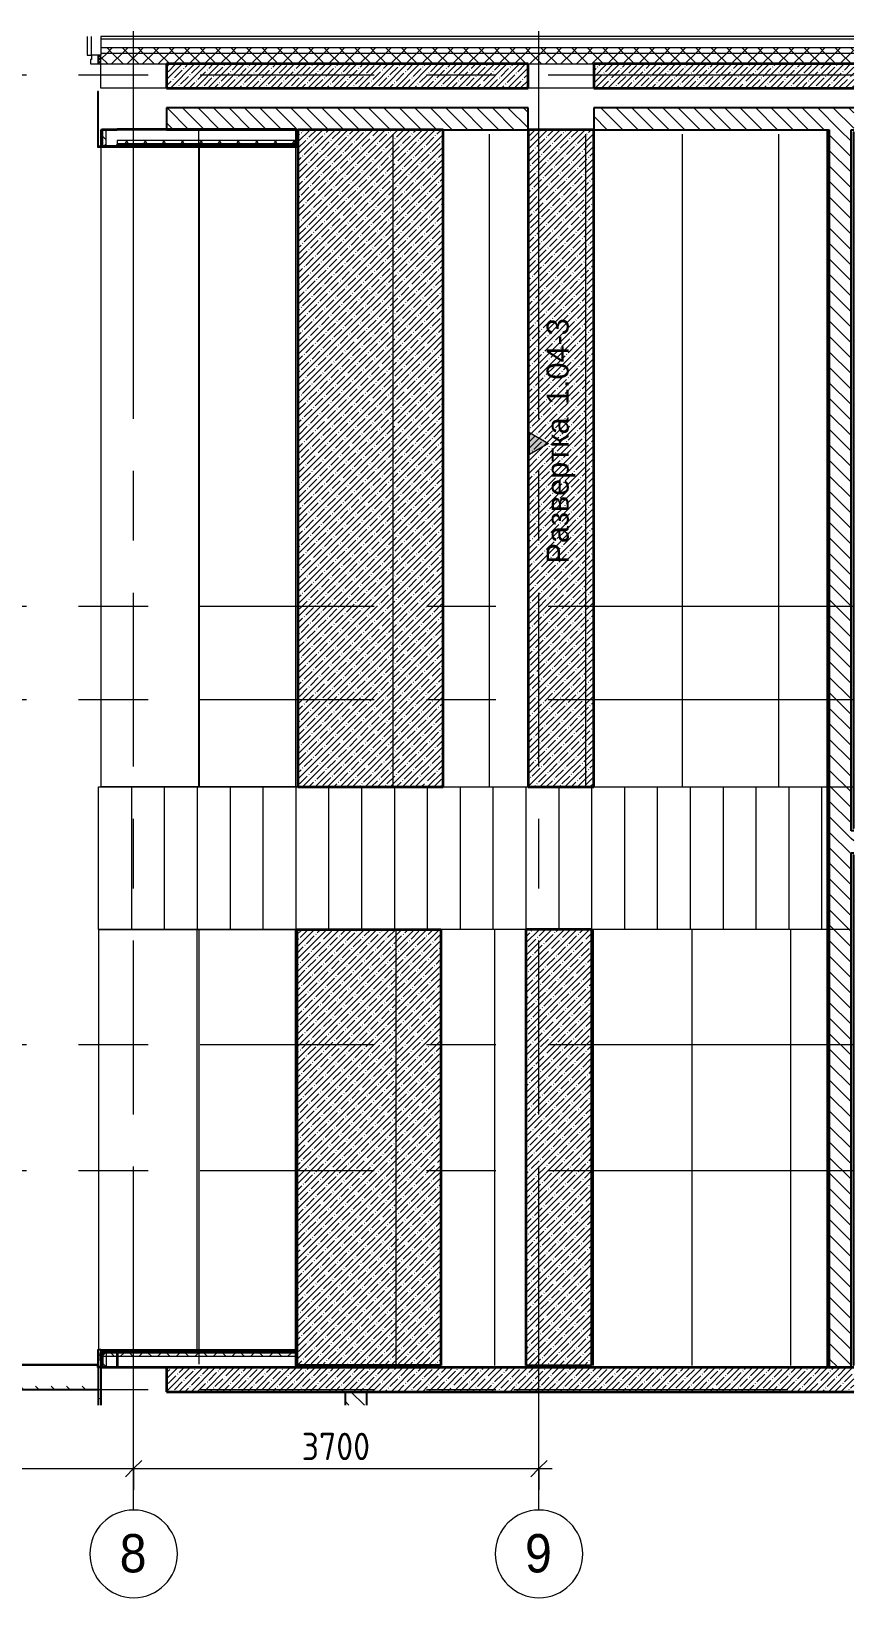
# Model space of a CAD drawing. Header units: millimetres. Extents: x 855 to 77750, y -1987 to 27400.
# Drawn here: x 16997 to 24504, y 13100 to 27398 of the extents above; entities that cross this region are included whole.
import ezdxf

# ---------------------------------------------------------------- set-up
doc = ezdxf.new("R2010")
doc.units = ezdxf.units.MM
doc.linetypes.add('Осевая', pattern=[3175, 635, -476.25, 1587.5, -476.25])
for name, color, linetype, lineweight in [('A-ANNO-DIMS', 7, 'Continuous', 9), ('A-ANNO-DIMS-100', 7, 'Continuous', 9), ('A-DETL', 7, 'Continuous', 9), ('A-DOOR', 7, 'Continuous', 9), ('A-DOOR-1', 7, 'Continuous', 13), ('A-DOOR-FRAM', 7, 'Continuous', 13), ('A-DOOR-FRAM-1', 7, 'Continuous', 9), ('A-WALL', 7, 'Continuous', 9), ('G-ANNO-SYMB', 7, 'Continuous', 9), ('I-WALL', 7, 'Continuous', 9), ('S-STRS', 7, 'Continuous', 13), ('S-STRS-1', 7, 'Continuous', 9), ('S-STRS-2', 7, 'Continuous', 35), ('Оси', 7, 'Continuous', 9), ('Оси-1', 7, 'Continuous', 20), ('Оси-2', 7, 'Осевая', 9)]:
    doc.layers.add(name, color=color, linetype=linetype, lineweight=lineweight)
for name, color, linetype, lineweight, true_color in [('A-WALL-1', 7, 'Continuous', 25, 0x3c3c3c), ('A-WALL-2', 7, 'Continuous', 35, 0x3c3c3c), ('A-WALL-3', 7, 'Continuous', 13, 0x3c3c3c), ('A-WALL-FNSH-1', 7, 'Continuous', 9, 0x3c3c3c), ('A-WALL-FNSH-2', 7, 'Continuous', 13, 0x3c3c3c)]:
    doc.layers.add(name, color=color, linetype=linetype, lineweight=lineweight, true_color=true_color)
doc.styles.add('Arial', font='arial.ttf', dxfattribs={"width": 0.9, "height": 350})
doc.styles.add('Arial_1', font='arial.ttf', dxfattribs={"height": 200})
doc.styles.add('ISOCPEUR_1', font='isocpeur.ttf', dxfattribs={"width": 0.9, "height": 250})
doc.dimstyles.new('ISO-2_5_0_9К_БОЛЬШОЙ', dxfattribs={"dimscale": 304.8, "dimtxt": 248.995294, "dimasz": 0.492126, "dimexe": 0.393701, "dimexo": 0.984252, "dimgap": 0, "dimtad": 1, "dimdec": 0, "dimrnd": 10, "dimzin": 0, "dimdsep": 46, "dimtxsty": 'ISOCPEUR_1', "dimblk1": 'OBLIQUE', "dimblk2": 'OBLIQUE', "dimsah": 1, "dimcen": 0.09, "dimdle": 0.393701, "dimazin": 0, "dimtfac": 1, "dimtdec": 4, "dimtix": 1, "dimtmove": 0, "dimatfit": 3, "dimfxl": 1, "dimtvp": 1, "dimtolj": 1, "dimtzin": 0, "dimarcsym": 2})
pattern_1 = [(135, (-4278.72, 0), (-70.71068, -70.71068), [])]
pattern_2 = [(45, (-4278.72, 0), (-57.02463, 57.02463), []), (45, (-4221.7, 0), (-57.02463, 57.02463), [100.806, -20.161, 3.353, -16.808])]
pattern_3 = [(45, (-4278.72, 0), (-70.71068, 70.71068), []), (135, (-4278.72, 0), (-70.71068, -70.71068), [])]
pattern_4 = [(0, (-4278.72, 0), (121.92, 30.48), [10.058, -81.382, 10.058, -81.382, -487.68]), (0, (-4278.72, 0), (121.92, 30.48), [-182.88, 10.058, -172.822, 10.058, -81.382, -213.36]), (0, (-4278.72, 0), (121.92, 30.48), [-457.2, 10.058, -50.902, 10.058, -142.342]), (120, (-4233, 15.24), (-87.356454, 90.345817), [10.058, -81.382, 10.058, -81.382, -487.68]), (120, (-4233, 15.24), (-87.356454, 90.345817), [-182.88, 10.058, -172.822, 10.058, -81.382, -213.36]), (120, (-4233, 15.24), (-87.356454, 90.345817), [-457.2, 10.058, -50.902, 10.058, -142.342]), (240, (-4217.76, 76.2), (-34.563546, -120.825817), [10.058, -81.382, 10.058, -81.382, -487.68]), (240, (-4217.76, 76.2), (-34.563546, -120.825817), [-182.88, 10.058, -172.822, 10.058, -81.382, -213.36]), (240, (-4217.76, 76.2), (-34.563546, -120.825817), [-457.2, 10.058, -50.902, 10.058, -142.342])]
pattern_5 = [(135, (-4278.72, 0), (-84.8528, -84.8528), []), (225, (-4278.72, 0), (84.8528, -84.8528), [])]
pattern_6 = [(0, (-4278.72, 0), (406.4, 101.6), [33.528, -271.272, 33.528, -271.272, -1625.6]), (0, (-4278.72, 0), (406.4, 101.6), [-609.6, 33.528, -576.072, 33.528, -271.272, -711.2]), (0, (-4278.72, 0), (406.4, 101.6), [-1524, 33.528, -169.672, 33.528, -474.472]), (120, (-4126.32, 50.8), (-291.18818, 301.15272), [33.528, -271.272, 33.528, -271.272, -1625.6]), (120, (-4126.32, 50.8), (-291.18818, 301.15272), [-609.6, 33.528, -576.072, 33.528, -271.272, -711.2]), (120, (-4126.32, 50.8), (-291.18818, 301.15272), [-1524, 33.528, -169.672, 33.528, -474.472]), (240, (-4075.52, 254), (-115.21182, -402.75272), [33.528, -271.272, 33.528, -271.272, -1625.6]), (240, (-4075.52, 254), (-115.21182, -402.75272), [-609.6, 33.528, -576.072, 33.528, -271.272, -711.2]), (240, (-4075.52, 254), (-115.21182, -402.75272), [-1524, 33.528, -169.672, 33.528, -474.472])]

# ---------------------------------------------------------------- blocks, each defined once
blk = doc.blocks.new('Перекрытия 3 - Перекрытия 4-20977624-План разверток пом_ 1_04_ Этаж 1')
at = {"layer": 'S-STRS-1'}
h = blk.add_hatch(dxfattribs=at)
h.set_pattern_fill('FP_4', color=256, style=0, pattern_type=2)
h.set_pattern_definition([(45, (0, 0), (-57.02463, 57.02463), []), (45, (57.025, 0), (-57.02463, 57.02463), [100.806, -20.161, 3.353, -16.808])])
h.paths.add_polyline_path([(23710, 20500), (25034, 20500), (25034, 26500), (23710, 26500), (23710, 21104)])
h.paths.add_polyline_path([(25810, 20500), (26410, 20500), (26410, 26500), (25810, 26500), (25810, 21104)])
at = {"layer": 'S-STRS'}
for p, q in [((21910, 26340), (21910, 20500)), ((22810, 20500), (22810, 26340)), ((22810, 20500), (21910, 20500)), ((23710, 20500), (22810, 20500))]:
    blk.add_line(p, q, dxfattribs=at)
at = {"layer": 'S-STRS-2'}
for p, q in [((25034, 26500), (23710, 26500)), ((23710, 26500), (23710, 20500)), ((25034, 20500), (25034, 26500)), ((26410, 26500), (25810, 26500)), ((25810, 26500), (25810, 20500)), ((26410, 20500), (26410, 26500)), ((23710, 20500), (25034, 20500)), ((25810, 20500), (26410, 20500))]:
    blk.add_line(p, q, dxfattribs=at)
blk = doc.blocks.new('110_Дверь_СКБ_2Ст_Наружная - ДН-1_л_ Двухстворчатая 1450 х3300 _h_ в свету с верхним остеклением-23567691-План разверток пом_ 1_04_ Этаж 1')
at = {"layer": 'A-DOOR'}
h = blk.add_hatch(dxfattribs=at)
h.set_pattern_fill('FP_10', color=256, style=0, pattern_type=2)
h.set_pattern_definition([(135, (1501.41, 189.685), (-14.14214, -14.14214), []), (225, (1501.41, 189.685), (14.14214, -14.14214), [])])
h.paths.add_polyline_path([(870, -125), (870, -45), (845, -45), (845, -125)])
at = {"layer": 'A-DOOR-FRAM-1'}
h = blk.add_hatch(dxfattribs=at)
h.set_pattern_fill('FP_11', color=256, style=0, pattern_type=2)
h.set_pattern_definition([(45, (-621.384, 189.685), (-14.1421, 14.1421), []), (135, (-621.384, 189.685), (-14.1421, -14.1421), [])])
h.paths.add_polyline_path([(-805, -125), (-805, -45), (-830, -45), (-830, -125)])
at = {"layer": 'A-DOOR'}
for centre, radius, start, end in [((-745, -45), 570, 0, 17.5076), ((785, -45), 960, 169.7155, 180)]:
    blk.add_arc(centre, radius, start, end, dxfattribs=at)
at = {"layer": 'A-DOOR-1'}
for p, q in [((-745, 126), (-745, -45)), ((-705, -45), (-705, 126)), ((745, 126), (745, -45)), ((785, -45), (785, 126)), ((-745, -45), (-705, -45)), ((745, -45), (785, -45))]:
    blk.add_line(p, q, dxfattribs=at)
at = {"layer": 'A-DOOR-FRAM'}
for p, q in [((-805, -45), (-830, -45)), ((-830, -45), (-830, -125)), ((-830, -125), (-805, -125)), ((-745, -45), (-805, -45)), ((-805, -45), (-805, -125)), ((-805, -125), (-805, -45)), ((-805, -125), (-735, -125)), ((-745, -85), (-745, -45)), ((-735, -85), (-745, -85)), ((-735, -125), (-735, -85)), ((785, -85), (775, -85)), ((775, -85), (775, -125)), ((775, -125), (845, -125)), ((785, -45), (785, -85)), ((845, -45), (785, -45)), ((845, -125), (845, -45)), ((870, -45), (845, -45)), ((845, -45), (845, -125)), ((845, -125), (870, -125)), ((870, -125), (870, -45))]:
    blk.add_line(p, q, dxfattribs=at)
blk = doc.blocks.new('Перекрытия 2 - Перекрытия 4-32990152-План разверток пом_ 1_04_ Этаж 1')
at = {"layer": 'S-STRS-1'}
h = blk.add_hatch(dxfattribs=at)
h.set_pattern_fill('FP_14', color=256, style=0, pattern_type=2)
h.set_pattern_definition([(45, (20, -20), (-57.02463, 57.02463), []), (45, (77.025, -20), (-57.02463, 57.02463), [100.806, -20.161, 3.353, -16.808])])
h.paths.add_polyline_path([(26410, 15200), (26410, 19180), (25810, 19180), (25810, 15200)])
h.paths.add_polyline_path([(25034, 15200), (25034, 19180), (23710, 19180), (23710, 15200)])
at = {"layer": 'S-STRS'}
for p, q in [((21910, 19180), (22810, 19180)), ((21910, 19180), (21910, 15341)), ((22810, 19180), (23710, 19180)), ((22810, 15341), (22810, 19180))]:
    blk.add_line(p, q, dxfattribs=at)
at = {"layer": 'S-STRS-2'}
for p, q in [((23710, 19180), (25034, 19180)), ((23710, 19180), (23710, 15200)), ((25034, 19180), (25034, 15200)), ((26410, 19180), (25810, 19180)), ((25810, 19180), (25810, 15200)), ((26410, 19180), (26410, 15200)), ((25034, 15200), (23710, 15200)), ((25810, 15200), (26410, 15200))]:
    blk.add_line(p, q, dxfattribs=at)
blk = doc.blocks.new('Ось сетки - D8-29747960-План разверток пом_ 1_04_ Этаж 1')
at = {"layer": 'Оси-1'}
for start, end in [(360, 180), (180, 360)]:
    blk.add_arc((0, 0), 4, start, end, dxfattribs=at)
blk = doc.blocks.new('DIMBLOCK8-План разверток пом_ 1_04_ Этаж 1')
at = {"layer": 'A-ANNO-DIMS-100'}
for p, q in [((14231, 14084), (14231, 14398)), ((17931, 14084), (17931, 14398)), ((14231, 14278), (17931, 14278)), ((14231, 14278), (14231, 14084)), ((17931, 14278), (17931, 14084))]:
    blk.add_line(p, q, dxfattribs=at)
at = {"layer": 'A-ANNO-DIMS-100', "lineweight": 20}
for p, q in [((14231, 14278), (14306, 14353)), ((17931, 14278), (18006, 14353)), ((14231, 14278), (14156, 14203)), ((17931, 14278), (17856, 14203))]:
    blk.add_line(p, q, dxfattribs=at)
at = {"layer": 'A-ANNO-DIMS-100', "color": 0, "insert": (15765, 14605), "char_height": 250, "width": 758.48, "attachment_point": 1, "line_spacing_factor": 1.149209, "style": 'ISOCPEUR_1'}
blk.add_mtext('3700', dxfattribs=at)
blk = doc.blocks.new('_Oblique')
at = {"color": 0, "linetype": 'ByBlock', "lineweight": -2}
blk.add_line((-0.5, -0.5), (0.5, 0.5), dxfattribs=at)
blk = doc.blocks.new('DIMBLOCK9-План разверток пом_ 1_04_ Этаж 1')
at = {"layer": 'A-ANNO-DIMS-100'}
for p, q in [((17931, 14084), (17931, 14398)), ((21631, 14084), (21631, 14398)), ((17931, 14278), (21751, 14278)), ((17931, 14278), (17931, 14084)), ((21631, 14278), (21631, 14084))]:
    blk.add_line(p, q, dxfattribs=at)
at = {"layer": 'A-ANNO-DIMS-100', "lineweight": 20}
for p, q in [((17931, 14278), (18006, 14353)), ((21631, 14278), (21706, 14353)), ((17931, 14278), (17856, 14203)), ((21631, 14278), (21556, 14203))]:
    blk.add_line(p, q, dxfattribs=at)
at = {"layer": 'A-ANNO-DIMS-100', "color": 0, "insert": (19465, 14605), "char_height": 250, "width": 758.48, "attachment_point": 1, "line_spacing_factor": 1.149209, "style": 'ISOCPEUR_1'}
blk.add_mtext('3700', dxfattribs=at)
blk = doc.blocks.new('Фасад - Марка фасада_Указатель-25386507-План разверток пом_ 1_04_ Этаж 1')
at = {"layer": 'G-ANNO-SYMB'}
blk.add_hatch(color=256, dxfattribs=at).paths.add_polyline_path([(-1, 0), (0, 1.73), (1, 0), (0, 0)])
for p, q in [((0, 1.73), (-1, 0)), ((1, 0), (0, 1.73)), ((-1, 0), (0, 0)), ((0, 0), (1, 0))]:
    blk.add_line(p, q, dxfattribs=at)

msp = doc.modelspace()

# ---------------------------------------------------------------- hatches: boundary and pattern name
at = {"layer": 'A-WALL'}
h = msp.add_hatch(dxfattribs=at)
h.set_pattern_fill('FP_8', color=256, style=0, pattern_type=2)
h.set_pattern_definition(pattern_3)
h.paths.add_polyline_path([(15331.5, 27200), (15931.3, 27200), (15931.3, 27250), (15331.5, 27250)])
h.paths.add_polyline_path([(14431.5, 27200), (14431.5, 27250), (13531.5, 27250), (13531.5, 27200), (14276.8, 27200)])
h.paths.add_polyline_path([(12417.4, 27200), (12631.5, 27200), (12631.5, 27250), (11731.5, 27250), (11731.5, 27200)])
h.paths.add_polyline_path([(24503.9, 27200), (24503.9, 27250), (17631.3, 27250), (17631.3, 27200), (20785, 27200)])
h.paths.add_polyline_path([(10831.5, 27200), (10831.5, 27250), (9628.2, 27250), (9628.2, 27200), (10557.9, 27200)])
h = msp.add_hatch(dxfattribs=at)
h.set_pattern_fill('FP_8', color=256, style=0, pattern_type=2)
h.set_pattern_definition(pattern_3)
h.paths.add_polyline_path([(24503.9, 27100), (24503.9, 27200), (17631.3, 27200), (17631.3, 27100), (20785, 27100)])
h.paths.add_polyline_path([(10031.3, 27100), (10831.5, 27100), (10831.5, 27200), (9628.2, 27200), (9628.2, 27100)])
h.paths.add_polyline_path([(13812, 27100), (14431.5, 27100), (14431.5, 27200), (13531.5, 27200), (13531.5, 27100)])
h.paths.add_polyline_path([(15931.3, 27100), (15931.3, 27200), (15331.5, 27200), (15331.5, 27100)])
h.paths.add_polyline_path([(11731.5, 27100), (12631.5, 27100), (12631.5, 27200), (11731.5, 27200)])
at = {"layer": 'I-WALL'}
h = msp.add_hatch(dxfattribs=at)
h.set_pattern_fill('FP_4', color=256, style=0, pattern_type=2)
h.set_pattern_definition(pattern_2)
h.paths.add_polyline_path([(20785, 26880), (21531.3, 26880), (21531.3, 27100), (18231.3, 27100), (18231.3, 26880)])
h = msp.add_hatch(dxfattribs=at)
h.set_pattern_fill('FP_4', color=256, style=0, pattern_type=2)
h.set_pattern_definition(pattern_2)
h.paths.add_polyline_path([(24503.9, 26880), (24503.9, 27100), (22131.3, 27100), (22131.3, 26880)])
h = msp.add_hatch(dxfattribs=at)
h.set_pattern_fill('FP_3', color=256, style=0, pattern_type=2)
h.set_pattern_definition(pattern_1)
h.paths.add_polyline_path([(18231.3, 26500), (21531.3, 26500), (21531.3, 26700), (18231.3, 26700)])
h = msp.add_hatch(dxfattribs=at)
h.set_pattern_fill('FP_3', color=256, style=0, pattern_type=2)
h.set_pattern_definition(pattern_1)
h.paths.add_polyline_path([(24281.3, 26500), (24503.9, 26500), (24503.9, 26700), (22131.3, 26700), (22131.3, 26500)])
h = msp.add_hatch(dxfattribs=at)
h.set_pattern_fill('FP_15', color=256, style=0, pattern_type=2)
h.set_pattern_definition(pattern_5)
h.paths.add_polyline_path([(17681.3, 26351), (17681.3, 26500), (17644.3, 26500), (17644.3, 26351)])
h = msp.add_hatch(dxfattribs=at)
h.set_pattern_fill('FP_13', color=256, style=0, pattern_type=2)
h.set_pattern_definition(pattern_4)
h.paths.add_polyline_path([(24261.3, 15210), (24281.3, 15210), (24281.3, 26490), (24261.3, 26490), (24261.3, 21104.1)])
h = msp.add_hatch(dxfattribs=at)
h.set_pattern_fill('FP_3', color=256, style=0, pattern_type=2)
h.set_pattern_definition(pattern_1)
h.paths.add_polyline_path([(24281.3, 15200), (24481.3, 15200), (24481.3, 26500), (24281.3, 26500), (24281.3, 21104.1)])
h = msp.add_hatch(dxfattribs=at)
h.set_pattern_fill('FP_13', color=256, style=0, pattern_type=2)
h.set_pattern_definition(pattern_4)
h.paths.add_polyline_path([(24481.3, 26480), (24503.9, 26480), (24503.9, 26500), (24481.3, 26500)])
h = msp.add_hatch(dxfattribs=at)
h.set_pattern_fill('FP_13', color=256, style=0, pattern_type=2)
h.set_pattern_definition(pattern_4)
h.paths.add_polyline_path([(24481.3, 20100), (24501.3, 20100), (24501.3, 26480), (24481.3, 26480), (24481.3, 21104.1)])
h = msp.add_hatch(dxfattribs=at)
h.set_pattern_fill('FP_15', color=256, style=0, pattern_type=2)
h.set_pattern_definition(pattern_5)
h.paths.add_polyline_path([(19416.3, 26364), (19416.3, 26401), (17781.3, 26401), (17781.3, 26364)])
h = msp.add_hatch(dxfattribs=at)
h.set_pattern_fill('FP_16', color=256, style=0, pattern_type=2)
h.set_pattern_definition(pattern_6)
h.paths.add_polyline_path([(19416.3, 26351), (19416.3, 26364), (17781.3, 26364), (17781.3, 26351)])
h = msp.add_hatch(dxfattribs=at)
h.set_pattern_fill('FP_3', color=256, style=0, pattern_type=2)
h.set_pattern_definition(pattern_1)
h.paths.add_polyline_path([(24503.9, 19900), (24503.9, 20100), (24481.3, 20100), (24481.3, 19900)])
h = msp.add_hatch(dxfattribs=at)
h.set_pattern_fill('FP_13', color=256, style=0, pattern_type=2)
h.set_pattern_definition(pattern_4)
h.paths.add_polyline_path([(24501.3, 20100), (24503.9, 20100), (24503.9, 20120), (24501.3, 20120)])
h = msp.add_hatch(dxfattribs=at)
h.set_pattern_fill('FP_13', color=256, style=0, pattern_type=2)
h.set_pattern_definition(pattern_4)
h.paths.add_polyline_path([(24501.3, 15220), (24501.3, 19900), (24481.3, 19900), (24481.3, 15220)])
h = msp.add_hatch(dxfattribs=at)
h.set_pattern_fill('FP_13', color=256, style=0, pattern_type=2)
h.set_pattern_definition(pattern_4)
h.paths.add_polyline_path([(24502.3, 19880), (24503.9, 19880), (24503.9, 19900), (24501.3, 19900), (24501.3, 19880)])
h = msp.add_hatch(dxfattribs=at)
h.set_pattern_fill('FP_13', color=256, style=0, pattern_type=2)
h.set_pattern_definition(pattern_4)
h.paths.add_polyline_path([(17611.3, 15260.7), (17631.3, 15260.7), (17631.3, 15361), (17611.3, 15361), (17611.3, 15350)])
h = msp.add_hatch(dxfattribs=at)
h.set_pattern_fill('FP_16', color=256, style=0, pattern_type=2)
h.set_pattern_definition(pattern_6)
h.paths.add_polyline_path([(19416.3, 15337), (19416.3, 15350), (17631.3, 15350), (17631.3, 15337)])
h = msp.add_hatch(dxfattribs=at)
h.set_pattern_fill('FP_15', color=256, style=0, pattern_type=2)
h.set_pattern_definition(pattern_5)
h.paths.add_polyline_path([(19416.3, 15300), (19416.3, 15337), (17631.3, 15337), (17631.3, 15300)])
h = msp.add_hatch(dxfattribs=at)
h.set_pattern_fill('FP_15', color=256, style=0, pattern_type=2)
h.set_pattern_definition(pattern_5)
h.paths.add_polyline_path([(17681.3, 15200), (17681.3, 15337), (17644.3, 15337), (17644.3, 15200)])
h = msp.add_hatch(dxfattribs=at)
h.set_pattern_fill('FP_13', color=256, style=0, pattern_type=2)
h.set_pattern_definition(pattern_4)
h.paths.add_polyline_path([(17631.3, 14857.1), (17631.3, 15200), (17611.3, 15200), (17611.3, 14857.1)])
h = msp.add_hatch(dxfattribs=at)
h.set_pattern_fill('FP_4', color=256, style=0, pattern_type=2)
h.set_pattern_definition(pattern_2)
h.paths.add_polyline_path([(24503.9, 14980), (24503.9, 15200), (18231.3, 15200), (18231.3, 14980), (20785, 14980)])
h = msp.add_hatch(dxfattribs=at)
h.set_pattern_fill('FP_13', color=256, style=0, pattern_type=2)
h.set_pattern_definition(pattern_4)
h.paths.add_polyline_path([(24481.3, 15200), (24503.9, 15200.1), (24503.9, 15220), (24481.3, 15220)])
h = msp.add_hatch(dxfattribs=at)
h.set_pattern_fill('FP_3', color=256, style=0, pattern_type=2)
h.set_pattern_definition(pattern_1)
h.paths.add_polyline_path([(15941.3, 15000), (17610.3, 15000), (17610.3, 15031), (15941.3, 15031)])
h = msp.add_hatch(dxfattribs=at)
h.set_pattern_fill('FP_3', color=256, style=0, pattern_type=2)
h.set_pattern_definition(pattern_1)
h.paths.add_polyline_path([(19861.3, 14857.1), (20061.3, 14857.1), (20061.3, 14980), (19861.3, 14980)])

# ---------------------------------------------------------------- linework, layer by layer
at = {"layer": 'A-DETL'}
for p, q in [((18525.8, 20500), (18525.8, 26500)), ((19411.3, 20500), (19411.3, 26460)), ((20300.3, 20500), (20300.3, 26460)), ((21180.3, 20500), (21180.3, 26460)), ((22060.3, 20500), (22060.3, 26460)), ((22940.3, 20500), (22940.3, 26460)), ((23820.3, 20500), (23820.3, 26460)), ((17611.3, 20500), (24502.3, 20500)), ((17611.3, 19200), (17611.3, 20500)), ((17911.3, 20500), (17911.3, 19200)), ((18211.3, 20500), (18211.3, 19200)), ((18511.3, 20500), (18511.3, 19200)), ((18811.3, 20500), (18811.3, 19200)), ((19111.3, 20500), (19111.3, 19200)), ((19411.3, 20500), (19411.3, 19200)), ((19711.3, 20500), (19711.3, 19200)), ((20011.3, 20500), (20011.3, 19200)), ((20311.3, 20500), (20311.3, 19200)), ((20611.3, 20500), (20611.3, 19200)), ((20911.3, 20500), (20911.3, 19200)), ((21211.3, 20500), (21211.3, 19200)), ((21511.3, 20500), (21511.3, 19200)), ((21811.3, 20500), (21811.3, 19200)), ((22111.3, 20500), (22111.3, 19200)), ((22411.3, 20500), (22411.3, 19200)), ((22711.3, 20500), (22711.3, 19200)), ((23011.3, 20500), (23011.3, 19200)), ((23311.3, 20500), (23311.3, 19200)), ((23611.3, 20500), (23611.3, 19200)), ((23911.3, 20500), (23911.3, 19200)), ((24211.3, 20500), (24211.3, 19200)), ((24481.3, 19200), (17611.3, 19200)), ((18525.8, 19200), (18525.8, 15231)), ((19425.8, 19200), (19425.8, 15220)), ((20325.8, 19200), (20325.8, 15220)), ((21225.8, 19200), (21225.8, 15220)), ((22125.8, 19200), (22125.8, 15220)), ((23025.8, 19200), (23025.8, 15220)), ((23925.8, 19200), (23925.8, 15220))]:
    msp.add_line(p, q, dxfattribs=at)
at = {"layer": 'A-WALL'}
for p, q in [((17631.3, 27250), (24503.9, 27250)), ((17631.3, 27200), (24503.9, 27200)), ((17681.3, 26351), (17681.3, 26500)), ((19416.3, 26401), (17781.3, 26401)), ((17781.3, 26401), (17781.3, 26364)), ((19416.3, 15300), (17631.3, 15300)), ((17681.3, 15337), (17681.3, 15200))]:
    msp.add_line(p, q, dxfattribs=at)
at = {"layer": 'A-WALL-1'}
for p, q in [((21531.3, 26700), (18231.3, 26700)), ((18231.3, 26700), (18231.3, 26500)), ((21531.3, 26500), (21531.3, 26700)), ((24503.9, 26700), (22131.3, 26700)), ((22131.3, 26700), (22131.3, 26500)), ((17631.3, 26500), (17631.3, 26351)), ((17644.3, 26500), (17631.3, 26500)), ((18231.3, 26500), (21531.3, 26500)), ((22131.3, 26500), (24281.3, 26500)), ((24261.3, 26490), (24261.3, 15210)), ((24281.3, 26490), (24261.3, 26490)), ((24281.3, 26500), (24281.3, 15200)), ((24481.3, 20100), (24481.3, 26500)), ((24481.3, 26500), (24503.9, 26500)), ((24501.3, 26480), (24503.9, 26480)), ((24501.3, 26480), (24501.3, 20120)), ((17631.3, 26351), (17644.3, 26351)), ((17781.3, 26351), (19416.3, 26351)), ((19416.3, 26351), (19416.3, 26364)), ((24503.9, 20100), (24481.3, 20100)), ((24503.9, 20120), (24501.3, 20120)), ((24481.3, 15200), (24481.3, 19900)), ((24481.3, 19900), (24503.9, 19900)), ((24501.3, 19880), (24501.3, 15220)), ((24503.9, 19880), (24501.3, 19880)), ((17611.3, 14857.1), (17611.3, 15361)), ((17631.3, 15361), (17611.3, 15361)), ((17631.3, 15361), (17631.3, 15337)), ((17631.3, 15350), (19416.3, 15350)), ((17644.3, 15337), (17631.3, 15337)), ((19416.3, 15337), (19416.3, 15350)), ((17611.3, 15210), (17631.3, 15210)), ((17644.3, 15200), (17611.3, 15200)), ((17631.3, 15260.7), (17631.3, 14857.1)), ((24261.3, 15210), (24281.3, 15210)), ((24503.9, 15220), (24501.3, 15220)), ((15941.3, 15000), (17610.3, 15000)), ((19861.3, 14980), (19861.3, 14857.1)), ((20061.3, 14857.1), (20061.3, 14980))]:
    msp.add_line(p, q, dxfattribs=at)
at = {"layer": 'A-WALL-2'}
for p, q in [((21531.3, 27100), (18231.3, 27100)), ((18231.3, 27100), (18231.3, 26880)), ((21531.3, 26880), (21531.3, 27100)), ((24503.9, 27100), (22131.3, 27100)), ((22131.3, 27100), (22131.3, 26880)), ((18231.3, 26880), (21531.3, 26880)), ((22131.3, 26880), (24503.9, 26880)), ((17781.3, 26500), (17644.3, 26500)), ((17644.3, 26351), (17644.3, 26500)), ((19416.3, 26501), (17781.3, 26501)), ((17781.3, 26501), (17781.3, 26500)), ((19416.3, 26364), (19416.3, 26501)), ((17644.3, 26351), (17781.3, 26351)), ((19416.3, 26364), (17781.3, 26364)), ((17781.3, 26364), (17781.3, 26351)), ((17631.3, 15337), (17631.3, 15260.7)), ((19416.3, 15337), (17631.3, 15337)), ((17781.3, 15337), (17644.3, 15337)), ((17644.3, 15337), (17644.3, 15200)), ((17781.3, 15337), (17781.3, 15200)), ((19416.3, 15200), (19416.3, 15337)), ((24503.9, 15200), (17631.3, 15200)), ((17781.3, 15200), (17644.3, 15200)), ((18231.3, 15200), (18231.3, 14980)), ((18231.3, 14980), (24503.9, 14980))]:
    msp.add_line(p, q, dxfattribs=at)
at = {"layer": 'A-WALL-3'}
for p, q in [((17631.3, 27330), (17631.3, 27180)), ((17631.3, 27330), (24503.9, 27330)), ((17631.3, 27100), (22131.3, 27100))]:
    msp.add_line(p, q, dxfattribs=at)
at = {"layer": 'A-WALL-FNSH-1'}
for p, q in [((24503.9, 27350), (17631.3, 27350)), ((17631.3, 27350), (17631.3, 27330))]:
    msp.add_line(p, q, dxfattribs=at)
at = {"layer": 'A-WALL-FNSH-2'}
for p, q in [((17611.3, 26849), (17600.3, 26849)), ((17600.3, 26849), (17600.3, 26340)), ((17611.3, 26351), (17611.3, 26849)), ((24502.3, 26479), (24503.9, 26479)), ((24502.3, 26479), (24502.3, 20120)), ((17600.3, 26340), (19431.3, 26340)), ((19431.3, 26351), (17611.3, 26351)), ((19431.3, 26340), (19431.3, 26351)), ((24503.9, 20121), (24502.3, 20121)), ((24502.3, 15221), (24502.3, 19879)), ((24502.3, 19879), (24503.9, 19879)), ((17611.3, 15361), (17600.3, 15361)), ((17600.3, 15361), (17600.3, 15231)), ((19416.3, 15361), (17631.3, 15361)), ((19416.3, 15350), (19416.3, 15361)), ((11901.3, 15231), (17600.3, 15231)), ((17600.3, 15220), (15952.3, 15220)), ((17600.3, 15200), (17600.3, 15220)), ((17611.3, 15200), (17600.3, 15200)), ((24503.9, 15221), (24502.3, 15221)), ((15952.3, 15000), (17610.3, 15000)), ((17610.3, 14999), (15952.3, 14999)), ((17610.3, 14857.1), (17610.3, 15000)), ((17611.3, 15000), (17610.3, 15000))]:
    msp.add_line(p, q, dxfattribs=at)
at = {"layer": 'I-WALL'}
for p, q in [((17631.3, 26880), (17631.3, 27100)), ((18231.3, 26880), (17631.3, 26880)), ((22131.3, 26880), (21531.3, 26880))]:
    msp.add_line(p, q, dxfattribs=at)
at = {"layer": 'Оси'}
for p, q in [((17931.3, 24898.1), (17931.3, 27398.1)), ((21631.3, 24898.1), (21631.3, 27398.1)), ((22002.3, 27000), (24502.3, 27000)), ((22002.3, 22150), (24502.3, 22150)), ((22002.3, 21300), (24502.3, 21300)), ((22002.3, 18150), (24502.3, 18150)), ((22002.3, 17000), (24502.3, 17000)), ((17931.3, 13899.6), (17931.3, 16399.6)), ((21631.3, 13899.6), (21631.3, 16399.6)), ((21402.3, 15000), (23902.3, 15000))]:
    msp.add_line(p, q, dxfattribs=at)
at = {"layer": 'Оси-2'}
for p, q in [((11078.6, 27000), (22002.3, 27000)), ((17931.3, 16399.6), (17931.3, 24898.1)), ((21631.3, 16399.6), (21631.3, 24898.1)), ((11078.6, 22150), (22002.3, 22150)), ((11078.6, 21300), (22002.3, 21300)), ((11078.6, 18150), (22002.3, 18150)), ((11078.6, 17000), (22002.3, 17000)), ((11078.6, 15000), (21402.3, 15000))]:
    msp.add_line(p, q, dxfattribs=at)

# ---------------------------------------------------------------- block references
at = {"layer": 'A-DOOR'}
msp.add_blockref('110_Дверь_СКБ_2Ст_Наружная - ДН-1_л_ Двухстворчатая 1450 х3300 _h_ в свету с верхним остеклением-23567691-План разверток пом_ 1_04_ Этаж 1', (16761.8, 27225), dxfattribs=at)
at = {"layer": 'G-ANNO-SYMB', "extrusion": (0, 0, -1), "xscale": 99.99999999999993, "yscale": 99.99999999999993, "zscale": 99.99999999999993, "rotation": 90.0000000000002}
msp.add_blockref('Фасад - Марка фасада_Указатель-25386507-План разверток пом_ 1_04_ Этаж 1', (-21546, 23634.6), dxfattribs=at)
at = {"layer": 'S-STRS'}
msp.add_blockref('Перекрытия 3 - Перекрытия 4-20977624-План разверток пом_ 1_04_ Этаж 1', (-4278.7, 0), dxfattribs=at)
at = {"layer": 'S-STRS-2'}
msp.add_blockref('Перекрытия 2 - Перекрытия 4-32990152-План разверток пом_ 1_04_ Этаж 1', (-4298.7, 20), dxfattribs=at)
at = {"layer": 'Оси-1', "xscale": 99.99999999999993, "yscale": 99.99999999999993, "zscale": 99.99999999999993}
for p in [(17931.3, 13499.6), (21631.3, 13499.6)]:
    msp.add_blockref('Ось сетки - D8-29747960-План разверток пом_ 1_04_ Этаж 1', p, dxfattribs=at)

# ---------------------------------------------------------------- texts
at = {"layer": 'G-ANNO-SYMB', "char_height": 200, "attachment_point": 1, "rotation": 90, "style": 'Arial_1'}
for s, insert, width in [(' 1.04-3', (21701.8, 23909), 1074.261), ('Развертка', (21701.8, 22539.8), 1659.493)]:
    msp.add_mtext(s, dxfattribs=dict(at, insert=insert, width=width))
at = {"layer": 'Оси', "char_height": 350, "width": 303.038, "attachment_point": 1, "style": 'Arial'}
for s, insert in [('\\fArial|b0|i0|c204|p34|;\\W.9;8', (17803.8, 13680.2)), ('\\fArial|b0|i0|c204|p34|;\\W.9;9', (21503.8, 13680.2))]:
    msp.add_mtext(s, dxfattribs=dict(at, insert=insert))

# ---------------------------------------------------------------- dimensions: what is measured, and where the dimension line sits
at = {"layer": 'A-ANNO-DIMS'}
for base, p1, p2, picture, middle in [((17931.3, 14278.3), (14231.3, 14384.4), (17931.3, 14384.4), 'DIMBLOCK8-План разверток пом_ 1_04_ Этаж 1', (16081.3, 14403.3)), ((21631.3, 14278.3), (17931.3, 14384.4), (21631.3, 14384.4), 'DIMBLOCK9-План разверток пом_ 1_04_ Этаж 1', (19781.3, 14403.3))]:
    dim = msp.add_linear_dim(base=base, p1=p1, p2=p2, dimstyle='ISO-2_5_0_9К_БОЛЬШОЙ', override={"dimpost": '<>', "dimfxl": 3700}, dxfattribs=at)
    dim.commit()
    dim.dimension.update_dxf_attribs({"geometry": picture, "text_midpoint": middle})

doc.saveas('drawing.dxf')
